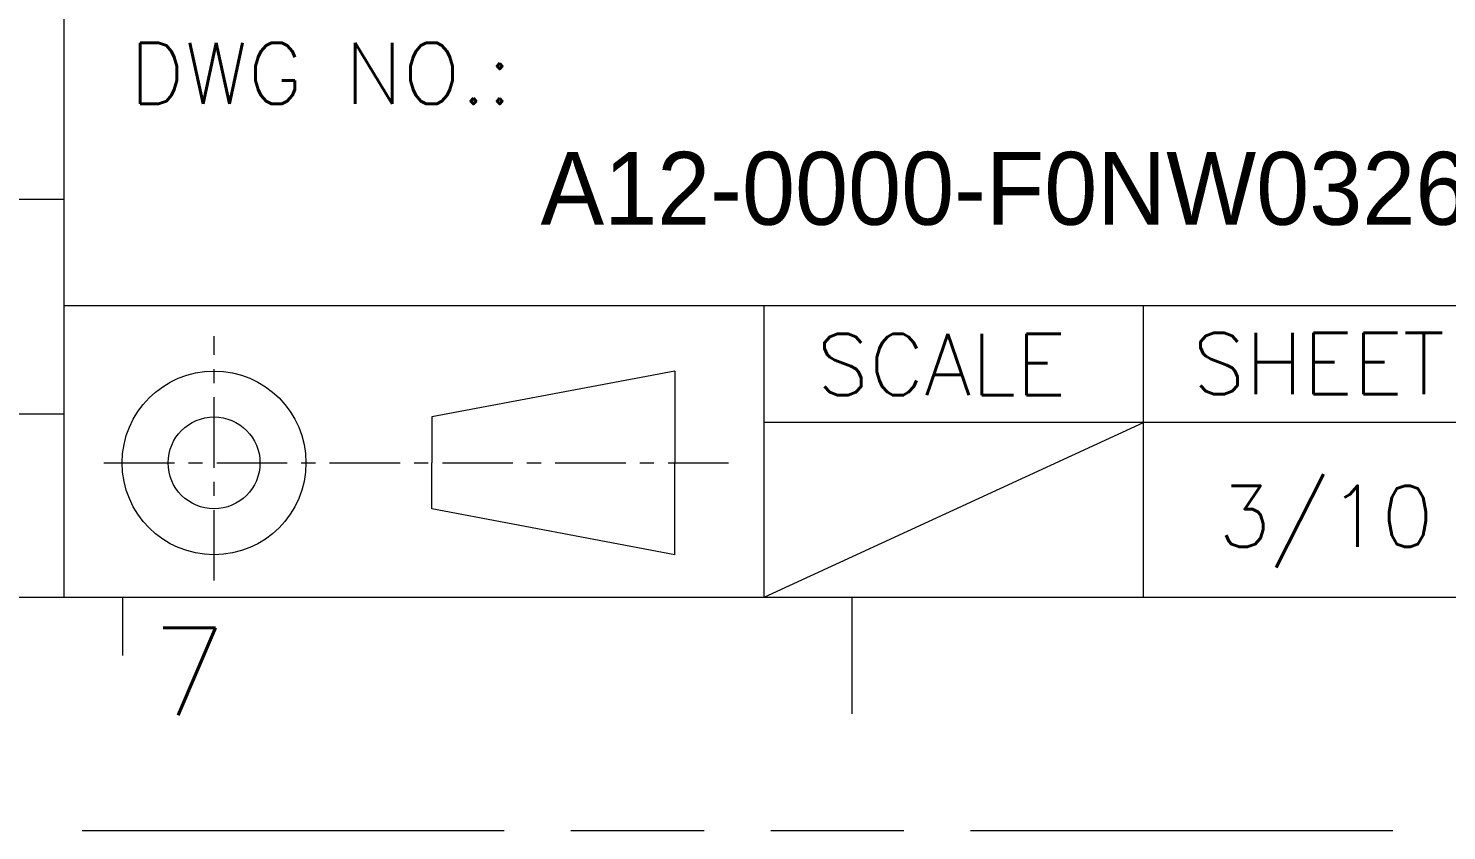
# Model space of a CAD drawing. Extents: x 3807 to 4077, y -466 to -276.
# Drawn here: x 4026.16 to 4058.08, y -466.38 to -448.32 of the extents above; entities that cross this region are included whole.
import ezdxf

# ---------------------------------------------------------------- set-up
doc = ezdxf.new("R2010")
doc.units = 0
doc.linetypes.add('CENTER', pattern=[50.8, 31.75, -6.35, 6.35, -6.35])
doc.linetypes.add('PHANTOM', pattern=[29.5, 9.5, -1.5, 3, -1.5, 3, -1.5, 9.5])
doc.layers.get('0').update_dxf_attribs({"lineweight": 9})
doc.layers.add('0PAPERF', color=2, linetype='PHANTOM', lineweight=9, plot=False)
doc.styles.add('SIMPLEX', font='simplex.shx')
doc.styles.get("Standard").update_dxf_attribs({"font": 'PMingLiU.ttf'})

msp = doc.modelspace()

# ---------------------------------------------------------------- linework, layer by layer
for p, q in [((4026.968, -461.132), (4026.968, -440.124)), ((4026.968, -452.174), (3978.387, -452.174)), ((4068.327, -454.567), (4026.968, -454.567)), ((4042.724, -461.132), (4042.724, -454.567)), ((4051.258, -461.132), (4051.258, -454.567)), ((4040.714, -456.038), (4035.243, -457.072)), ((4040.714, -456.038), (4040.714, -458.106)), ((3994.8, -457), (4026.968, -457)), ((4035.243, -457.072), (4035.243, -458.106)), ((4068.327, -457.193), (4042.724, -457.193)), ((4042.724, -461.132), (4051.258, -457.193)), ((4035.243, -459.14), (4035.243, -458.106)), ((4040.714, -460.174), (4040.714, -458.106)), ((4040.714, -460.174), (4035.243, -459.14)), ((3814.92, -461.132), (4068.327, -461.132)), ((4028.281, -461.132), (4028.281, -462.445)), ((4044.693, -461.132), (4044.693, -463.758))]:
    msp.add_line(p, q)
at = {"linetype": 'CENTER', "ltscale": 0.05}
for p, q in [((4030.339, -460.755), (4030.339, -455.25)), ((4027.858, -458.106), (4041.919, -458.106))]:
    msp.add_line(p, q, dxfattribs=at)
for radius in [2.068, 1.034]:
    msp.add_circle((4030.339, -458.106), radius)
at = {"layer": '0PAPERF'}
msp.add_line((3807.369, -466.384), (4076.601, -466.384), dxfattribs=at)

# ---------------------------------------------------------------- texts
at = {"style": 'SIMPLEX'}
for s, height, p in [('DWG NO.:', 1.3786, (4028.438, -450.027)), ('SCALE ', 1.3786, (4043.902, -456.582)), ('SHEET', 1.3786, (4052.369, -456.56)), ('3/10', 1.3786, (4052.947, -459.998)), ('7', 1.969, (4028.937, -463.784))]:
    msp.add_text(s, height=height, dxfattribs=at).set_placement(p)
at = {"linetype": 'Continuous', "insert": (4037.688, -451.105), "char_height": 1.64124, "width": 23.88142, "attachment_point": 1}
msp.add_mtext('{\\fPMingLiU|b0|i0|c136|p0;A12-0000-\\fPMingLiU|b0|i0|c136|p0;F0NW0326A00}', dxfattribs=at)

doc.saveas('drawing.dxf')
